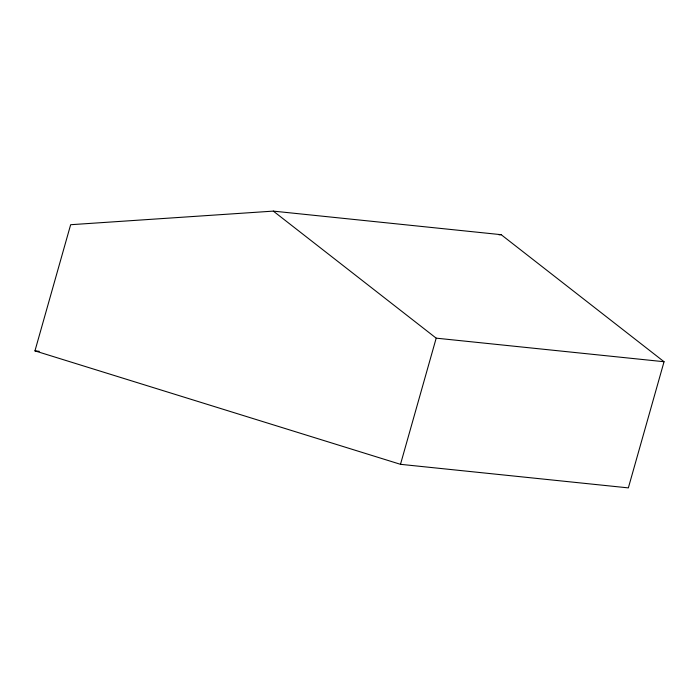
<?xml version="1.0" encoding="UTF-8"?>
<svg xmlns="http://www.w3.org/2000/svg" width="699" height="699" viewBox="0 0 699 699"><rect width="100%" height="100%" fill="white"/><g stroke="black" fill="none" stroke-linecap="round" stroke-linejoin="round"><path stroke-width="1.05" d="M34.95 350.872L70.651 224.711L273.318 211.115L501.174 234.681L664.05 361.724L628.349 487.885L400.492 464.319L34.95 350.872L39.293 351.326M400.492 464.319L436.193 338.159L273.318 211.115M498.999 234.82L501.174 234.681M436.193 338.159L664.05 361.724"/></g></svg>
